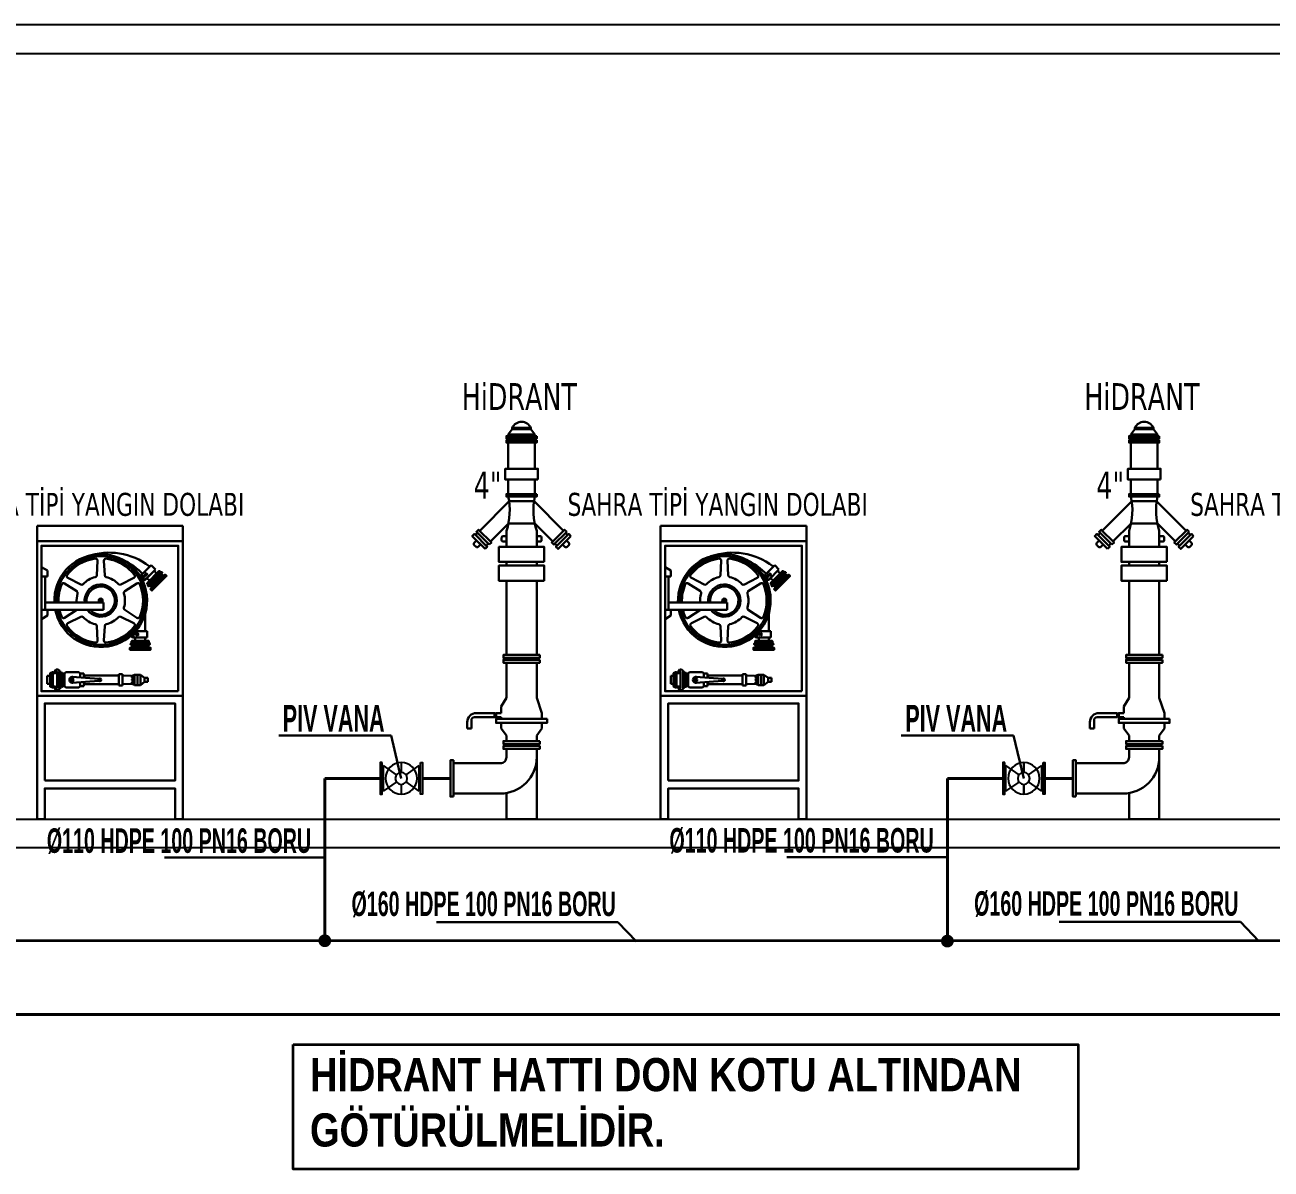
# Model space of a CAD drawing. Header units: centimetres. Extents: x 394264 to 551709, y 50011 to 59011.
# Drawn here: x 531511 to 532487, y 55770 to 56666 of the extents above; entities that cross this region are included whole.
import ezdxf
from ezdxf.enums import TextEntityAlignment as Align

# ---------------------------------------------------------------- set-up
doc = ezdxf.new("R2010")
doc.units = ezdxf.units.CM
for name, color, linetype, lineweight in [('0-KRCN-SHT-02CIHAZ', 132, 'Continuous', 25), ('0-KRCN-YNGN-YAZI', 71, 'Continuous', 35), ('0-MEK-SHT-YAZI-ÇAP-TEMSU', 81, 'Continuous', 30), ('0-MEK-YNG-BORU', 1, 'boruYLINE', 40), ('0-MEK-YNG-CIHAZ', 4, 'Continuous', 30), ('0-MEK-YNG-KURESEL VANA', 4, 'Continuous', 25), ('0-MEK-YNG-YAZI', 71, 'Continuous', 35), ('3-ME-01', 26, 'boruYLINE', 35)]:
    doc.layers.add(name, color=color, linetype=linetype, lineweight=lineweight)
doc.layers.add('0-MEK-WIPEOUT', color=7, linetype='Continuous', lineweight=15, plot=False)
doc.styles.add('CAP', font='ARIALNB.TTF')
doc.styles.add('ROMANS', font='tahoma.ttf', dxfattribs={"width": 0.8})
doc.linetypes.add('boruYLINE', pattern='A,50,-0.8,["Y",CAP,S=7,R=0,X=0,Y=-3],-7', length=57.8)

# ---------------------------------------------------------------- blocks, each defined once
blk = doc.blocks.new('G$CF1021D0B')
at = {"color": 4}
blk.add_wipeout([(-17.2, -12.2), (-18.3, -15), (-20.1, -15), (-20.1, 15), (-18.3, 15), (-17.2, 12.1), (-12.2, 8.7), (-11.1, 10.1), (-10.1, 11.1), (-8.7, 12.2), (-7.5, 13), (-5.6, 13.9), (-4, 14.5), (-2.2, 14.8), (0, 15), (0.5, 15), (2.4, 14.8), (3.6, 14.6), (5, 14.2), (7, 13.3), (8.1, 12.7), (9.4, 11.7), (10.7, 10.5), (11.5, 9.6), (12.2, 8.8), (17, 12.1), (18.1, 15), (19.9, 15), (19.9, -15), (18.1, -15), (17, -12.2), (15.7, -11.3), (12.1, -8.8), (11.7, -9.4), (11, -10.2), (10.5, -10.7), (9.6, -11.5), (8.8, -12.1), (8.2, -12.6), (7.1, -13.2), (6.4, -13.6), (5.7, -13.9), (4.6, -14.3), (2.9, -14.7), (1.3, -14.9), (0, -15), (0, -15), (-1.8, -14.9), (-3.6, -14.6), (-4.4, -14.3), (-5.6, -13.9), (-6.4, -13.6), (-7.5, -13), (-9, -12), (-10.3, -10.9), (-11.2, -9.9), (-11.7, -9.3), (-12.2, -8.7)], dxfattribs=at).dxf.layer = '0-MEK-WIPEOUT'
at = {"layer": '0-MEK-YNG-KURESEL VANA'}
for p, q in [((-4.6, 3.4), (-17.2, 12.1)), ((-17.2, -12.2), (-17.2, 12.1)), ((4.5, 3.5), (17, 12.1)), ((17, -12.2), (17, 12.1)), ((-17.2, -12.2), (-4.6, -3.4)), ((17, -12.2), (4.5, -3.5))]:
    blk.add_line(p, q, dxfattribs=at)
for points in [[(-18.3, 15), (-20.1, 15), (-20.1, -15), (-18.3, -15)], [(18.1, 15), (19.9, 15), (19.9, -15), (18.1, -15)]]:
    blk.add_lwpolyline(points, close=True, dxfattribs=at)
at = {"layer": '0-MEK-YNG-KURESEL VANA', "const_width": 2}
for points in [[(0, 5.7), (0, 15)], [(0, -15), (0, -5.7)]]:
    blk.add_lwpolyline(points, dxfattribs=at)
at = {"layer": '0-MEK-YNG-KURESEL VANA'}
for radius in [15, 5.68]:
    blk.add_circle((0, 0), radius, dxfattribs=at)

msp = doc.modelspace()

# ---------------------------------------------------------------- linework, layer by layer
at = {"layer": '0-KRCN-SHT-02CIHAZ', "color": 8}
for p, q in [((536090.44, 56666.26), (519964.07, 56666.26)), ((519964.07, 56643.76), (536090.44, 56643.76)), ((519964.07, 56043.76), (536090.44, 56043.76)), ((536090.44, 56021.26), (519964.07, 56021.26))]:
    msp.add_line(p, q, dxfattribs=at)
at = {"layer": '0-KRCN-YNGN-YAZI', "elevation": 185.71}
msp.add_lwpolyline([(531721, 55867.17), (532336, 55867.17), (532336, 55769.63), (531721, 55769.63)], close=True, dxfattribs=at)
at = {"layer": '0-MEK-SHT-YAZI-ÇAP-TEMSU', "linetype": 'Continuous'}
for p, q in [((531797.55, 56109.43), (531709.54, 56109.43)), ((532285.3, 56109.43), (532197.3, 56109.43)), ((531745.67, 56013.84), (531620, 56013.84)), ((532233.43, 56014.09), (532107.75, 56014.09)), ((531975.32, 55963.16), (531833.18, 55963.16)), ((531989.79, 55948.06), (531975.32, 55963.16)), ((532463.07, 55963.41), (532320.93, 55963.41)), ((532477.54, 55948.31), (532463.07, 55963.41))]:
    msp.add_line(p, q, dxfattribs=at)
at = {"layer": '0-MEK-YNG-BORU', "ltscale": 1.5}
for p, q in [((531745.67, 55948.56), (531745.67, 56075.79)), ((532233.43, 55948.31), (532233.43, 56075.79)), ((530228.13, 55948.52), (535670.4, 55948.81)), ((530610.48, 55890.7), (535670.4, 55890.95))]:
    msp.add_line(p, q, dxfattribs=at)
at = {"layer": '0-MEK-YNG-BORU', "ltscale": 2}
for p, q in [((531745.67, 56075.79), (531844.08, 56075.79)), ((532233.43, 56075.79), (532331.83, 56075.79))]:
    msp.add_line(p, q, dxfattribs=at)
at = {"layer": '0-MEK-YNG-BORU', "ltscale": 2, "const_width": 5}
for points in [[(531743.17, 55948.56, 1), (531748.17, 55948.56, 1)], [(532230.93, 55948.31, 1), (532235.93, 55948.31, 1)]]:
    msp.add_lwpolyline(points, format="xyb", close=True, dxfattribs=at)
at = {"layer": '0-MEK-YNG-CIHAZ'}
for p, q in [((531889.43, 56344.04), (531889.43, 56345.31)), ((531910.25, 56345.31), (531889.43, 56345.31)), ((531889.43, 56340.84), (531889.43, 56342.11)), ((531907.13, 56349.34), (531892.55, 56349.34)), ((531910.25, 56344.04), (531910.25, 56345.31)), ((531910.25, 56340.84), (531910.25, 56342.11)), ((532377.18, 56344.04), (532377.18, 56345.31)), ((532398.01, 56345.31), (532377.18, 56345.31)), ((532377.18, 56340.84), (532377.18, 56342.11)), ((532394.88, 56349.34), (532380.31, 56349.34)), ((532398.01, 56344.04), (532398.01, 56345.31)), ((532398.01, 56340.84), (532398.01, 56342.11)), ((531889.43, 56318.46), (531889.43, 56338.9)), ((531910.25, 56318.46), (531910.25, 56338.9)), ((532377.18, 56318.46), (532377.18, 56338.9)), ((532398.01, 56318.46), (532398.01, 56338.9)), ((531889.43, 56298.58), (531889.43, 56309.92)), ((531910.25, 56298.58), (531910.25, 56309.92)), ((532377.18, 56298.58), (532377.18, 56309.92)), ((532398.01, 56298.58), (532398.01, 56309.92)), ((531890.08, 56292.93), (531867.02, 56269.88)), ((531909.6, 56292.93), (531890.08, 56292.93)), ((531932.66, 56269.88), (531909.6, 56292.93)), ((532377.83, 56292.93), (532354.77, 56269.88)), ((532397.36, 56292.93), (532377.83, 56292.93)), ((532420.42, 56269.88), (532397.36, 56292.93)), ((531634.43, 56273.76), (531520.21, 56273.76)), ((531520.21, 56261.66), (531520.21, 56273.76)), ((531634.43, 56261.66), (531634.43, 56273.76)), ((531889.53, 56275.62), (531875.4, 56261.49)), ((531910.15, 56275.62), (531889.53, 56275.62)), ((531924.28, 56261.49), (531910.15, 56275.62)), ((532122.93, 56273.76), (532008.72, 56273.76)), ((532008.72, 56261.66), (532008.72, 56273.76)), ((532122.93, 56261.66), (532122.93, 56273.76)), ((532377.28, 56275.62), (532363.16, 56261.49)), ((532397.91, 56275.62), (532377.28, 56275.62)), ((532412.03, 56261.49), (532397.91, 56275.62)), ((531865.34, 56268.2), (531863.66, 56266.52)), ((531936.02, 56266.52), (531934.34, 56268.2)), ((532353.1, 56268.2), (532351.42, 56266.52)), ((532423.77, 56266.52), (532422.09, 56268.2)), ((531873.73, 56259.81), (531872.05, 56258.14)), ((531927.63, 56258.14), (531925.95, 56259.81)), ((532361.48, 56259.81), (532359.8, 56258.14)), ((532415.39, 56258.14), (532413.71, 56259.81)), ((531567.68, 56246.35), (531567.06, 56235.02)), ((531573.24, 56235.02), (531572.62, 56246.35)), ((531609.64, 56242.85), (531601.83, 56235.03)), ((531612.99, 56239.5), (531609.64, 56242.85)), ((532056.19, 56246.35), (532055.57, 56235.02)), ((532061.75, 56235.02), (532061.13, 56246.35)), ((532098.15, 56242.85), (532090.33, 56235.03)), ((532101.5, 56239.5), (532098.15, 56242.85)), ((531528.36, 56238.66), (531523.72, 56241.44)), ((531528.36, 56234.01), (531523.72, 56234.01)), ((531526.51, 56208.01), (531526.51, 56234.01)), ((531528.36, 56234.01), (531528.36, 56238.66)), ((531554.46, 56227.74), (531544.34, 56232.87)), ((531595.97, 56232.87), (531585.84, 56227.74)), ((531602.94, 56236.15), (531601.89, 56237.2)), ((531603.6, 56234.37), (531603.08, 56232.43)), ((531603.92, 56234.28), (531603.4, 56232.35)), ((531612.99, 56239.5), (531605.18, 56231.68)), ((531608.3, 56230.79), (531606.29, 56232.8)), ((531615.78, 56238.26), (531606.41, 56228.9)), ((531616.22, 56237.82), (531606.86, 56228.45)), ((531617.85, 56237.3), (531607.37, 56226.82)), ((531618.3, 56236.85), (531607.82, 56226.37)), ((531608.53, 56241.73), (531608.11, 56242.14)), ((531618.33, 56235.56), (531609.12, 56226.35)), ((531619.44, 56234.45), (531610.23, 56225.23)), ((531613.88, 56236.37), (531611.88, 56238.38)), ((531613.88, 56236.37), (531611.88, 56238.38)), ((531617.85, 56237.3), (531616.22, 56237.82)), ((531618.33, 56235.56), (531617.67, 56236.22)), ((532016.87, 56238.66), (532012.23, 56241.44)), ((532016.87, 56234.01), (532012.23, 56234.01)), ((532015.01, 56208.01), (532015.01, 56234.01)), ((532016.87, 56234.01), (532016.87, 56238.66)), ((532042.97, 56227.74), (532032.84, 56232.87)), ((532084.47, 56232.87), (532074.35, 56227.74)), ((532091.45, 56236.15), (532090.4, 56237.2)), ((532092.11, 56234.37), (532091.59, 56232.43)), ((532092.42, 56234.28), (532091.91, 56232.35)), ((532101.5, 56239.5), (532093.68, 56231.68)), ((532096.81, 56230.79), (532094.8, 56232.8)), ((532104.28, 56238.26), (532094.92, 56228.9)), ((532104.73, 56237.82), (532095.36, 56228.45)), ((532106.36, 56237.3), (532095.88, 56226.82)), ((532106.81, 56236.85), (532096.32, 56226.37)), ((532097.03, 56241.73), (532096.62, 56242.14)), ((532106.83, 56235.56), (532097.62, 56226.35)), ((532107.95, 56234.45), (532098.74, 56225.23)), ((532102.39, 56236.37), (532100.38, 56238.38)), ((532102.39, 56236.37), (532100.38, 56238.38)), ((532106.36, 56237.3), (532104.73, 56237.82)), ((532106.83, 56235.56), (532106.17, 56236.22)), ((531551.37, 56222.39), (531541.87, 56228.59)), ((531598.44, 56228.59), (531588.93, 56222.39)), ((531607.37, 56226.82), (531606.86, 56228.45)), ((531609.12, 56226.35), (531608.46, 56227.01)), ((532039.88, 56222.39), (532030.38, 56228.59)), ((532086.94, 56228.59), (532077.44, 56222.39)), ((532095.88, 56226.82), (532095.36, 56228.45)), ((532097.62, 56226.35), (532096.96, 56227.01)), ((531572.42, 56213.53), (531526.51, 56213.53)), ((531571.73, 56215.11), (531568.57, 56215.11)), ((531570.15, 56213.53), (531570.15, 56216.69)), ((531572.42, 56208.01), (531572.42, 56213.53)), ((532060.93, 56213.53), (532015.01, 56213.53)), ((532060.24, 56215.11), (532057.08, 56215.11)), ((532058.66, 56213.53), (532058.66, 56216.69)), ((532060.93, 56208.01), (532060.93, 56213.53)), ((531528.36, 56208.01), (531523.72, 56208.01)), ((531528.36, 56203.36), (531523.72, 56200.58)), ((531572.42, 56208.01), (531528.36, 56208.01)), ((531528.36, 56203.36), (531528.36, 56208.01)), ((531551.37, 56207.84), (531541.87, 56201.64)), ((531598.44, 56201.64), (531588.93, 56207.84)), ((531605.04, 56191.05), (531605.04, 56205.03)), ((532016.87, 56208.01), (532012.23, 56208.01)), ((532016.87, 56203.36), (532012.23, 56200.58)), ((532060.93, 56208.01), (532016.87, 56208.01)), ((532016.87, 56203.36), (532016.87, 56208.01)), ((532039.88, 56207.84), (532030.38, 56201.64)), ((532086.94, 56201.64), (532077.44, 56207.84)), ((532093.54, 56191.05), (532093.54, 56205.03)), ((531554.46, 56202.49), (531544.34, 56197.36)), ((531567.68, 56183.88), (531567.06, 56195.21)), ((531573.24, 56195.21), (531572.62, 56183.88)), ((531595.97, 56197.36), (531585.84, 56202.49)), ((532042.97, 56202.49), (532032.84, 56197.36)), ((532056.19, 56183.88), (532055.57, 56195.21)), ((532061.75, 56195.21), (532061.13, 56183.88)), ((532084.47, 56197.36), (532074.35, 56202.49)), ((531596.35, 56189.32), (531594.61, 56188.32)), ((531596.52, 56189.04), (531594.78, 56188.03)), ((531606.62, 56186.31), (531595.57, 56186.31)), ((531597.14, 56183.47), (531597.14, 56186.31)), ((531606.62, 56191.05), (531597.35, 56191.05)), ((531605.04, 56183.47), (531605.04, 56186.31)), ((531605.04, 56183.47), (531605.04, 56186.31)), ((531606.62, 56186.31), (531606.62, 56191.05)), ((532084.86, 56189.32), (532083.12, 56188.32)), ((532085.02, 56189.04), (532083.28, 56188.03)), ((532095.12, 56186.31), (532084.07, 56186.31)), ((532085.65, 56183.47), (532085.65, 56186.31)), ((532095.12, 56191.05), (532085.85, 56191.05)), ((532093.54, 56183.47), (532093.54, 56186.31)), ((532093.54, 56183.47), (532093.54, 56186.31)), ((532095.12, 56186.31), (532095.12, 56191.05)), ((531594.47, 56182.84), (531593.68, 56181.32)), ((531608.5, 56181.32), (531593.68, 56181.32)), ((531608.5, 56180.69), (531593.68, 56180.69)), ((531607.71, 56183.47), (531594.47, 56183.47)), ((531607.71, 56182.84), (531594.47, 56182.84)), ((531594.58, 56179.75), (531594.58, 56180.69)), ((531607.61, 56179.75), (531594.58, 56179.75)), ((531607.61, 56178.17), (531594.58, 56178.17)), ((531607.61, 56179.75), (531607.61, 56180.69)), ((531608.5, 56181.32), (531607.71, 56182.84)), ((532082.97, 56182.84), (532082.19, 56181.32)), ((532097.01, 56181.32), (532082.19, 56181.32)), ((532097.01, 56180.69), (532082.19, 56180.69)), ((532096.22, 56183.47), (532082.97, 56183.47)), ((532096.22, 56182.84), (532082.97, 56182.84)), ((532083.09, 56179.75), (532083.09, 56180.69)), ((532096.11, 56179.75), (532083.09, 56179.75)), ((532096.11, 56178.17), (532083.09, 56178.17)), ((532096.11, 56179.75), (532096.11, 56180.69)), ((532097.01, 56181.32), (532096.22, 56182.84)), ((531530.46, 56156.18), (531528.19, 56156.18)), ((531530.46, 56156.18), (531528.19, 56156.18)), ((531528.19, 56149.86), (531528.19, 56156.18)), ((531530.46, 56147.72), (531530.46, 56158.32)), ((531532.18, 56158.95), (531530.97, 56158.32)), ((531530.97, 56147.72), (531530.97, 56158.32)), ((531532.18, 56147.09), (531532.18, 56158.95)), ((531532.69, 56147.09), (531532.69, 56158.95)), ((531533.43, 56158.23), (531532.69, 56158.23)), ((531535.2, 56161.23), (531533.43, 56158.23)), ((531536.72, 56161.23), (531535.2, 56161.23)), ((531537.93, 56159.97), (531536.72, 56161.23)), ((531537.85, 56146.08), (531537.85, 56159.97)), ((531538.23, 56159.97), (531537.85, 56159.97)), ((531538.23, 56146.08), (531538.23, 56159.97)), ((531539.75, 56158.08), (531538.23, 56159.66)), ((531539.75, 56158.08), (531538.23, 56158.08)), ((531539.75, 56147.72), (531539.75, 56158.32)), ((531540.25, 56147.72), (531540.25, 56158.32)), ((531541.77, 56158.08), (531540.25, 56158.08)), ((531542.84, 56159.15), (531541.77, 56158.08)), ((531541.77, 56147.97), (531541.77, 56158.08)), ((531552.94, 56159.15), (531542.84, 56159.15)), ((531568.65, 56153.75), (531547.89, 56155.35)), ((531554.02, 56158.08), (531552.94, 56159.15)), ((531556.89, 56158.08), (531554.02, 56158.08)), ((531554.02, 56154.88), (531554.02, 56158.08)), ((531556.89, 56154.65), (531556.89, 56158.08)), ((531584.36, 56156.4), (531556.89, 56156.4)), ((531584.36, 56148.58), (531584.36, 56157.47)), ((531587.23, 56157.47), (531584.36, 56157.47)), ((531587.23, 56148.58), (531587.23, 56157.47)), ((531593.78, 56156.04), (531587.23, 56156.4)), ((531596.63, 56155.51), (531594.94, 56155.51)), ((531596.63, 56154.62), (531594.94, 56154.62)), ((531596.63, 56148.98), (531596.63, 56157.07)), ((531598.93, 56157.07), (531596.63, 56157.07)), ((531596.63, 56154.62), (531596.63, 56155.51)), ((531598.93, 56148.98), (531598.93, 56157.07)), ((531601.23, 56157.07), (531598.93, 56157.07)), ((531601.23, 56148.98), (531601.23, 56157.07)), ((531604.4, 56154.7), (531601.23, 56157.07)), ((531604.4, 56151.35), (531604.4, 56154.7)), ((531607.13, 56154.7), (531604.4, 56154.7)), ((531607.13, 56151.35), (531607.13, 56154.7)), ((532018.97, 56156.18), (532016.69, 56156.18)), ((532018.97, 56156.18), (532016.69, 56156.18)), ((532016.69, 56149.86), (532016.69, 56156.18)), ((532018.97, 56147.72), (532018.97, 56158.32)), ((532020.68, 56158.95), (532019.47, 56158.32)), ((532019.47, 56147.72), (532019.47, 56158.32)), ((532020.68, 56147.09), (532020.68, 56158.95)), ((532021.19, 56147.09), (532021.19, 56158.95)), ((532021.94, 56158.23), (532021.19, 56158.23)), ((532023.7, 56161.23), (532021.94, 56158.23)), ((532025.22, 56161.23), (532023.7, 56161.23)), ((532026.43, 56159.97), (532025.22, 56161.23)), ((532026.36, 56146.08), (532026.36, 56159.97)), ((532026.74, 56159.97), (532026.36, 56159.97)), ((532026.74, 56146.08), (532026.74, 56159.97)), ((532028.25, 56158.08), (532026.74, 56159.66)), ((532028.25, 56158.08), (532026.74, 56158.08)), ((532028.25, 56147.72), (532028.25, 56158.32)), ((532028.76, 56147.72), (532028.76, 56158.32)), ((532030.27, 56158.08), (532028.76, 56158.08)), ((532031.34, 56159.15), (532030.27, 56158.08)), ((532030.27, 56147.97), (532030.27, 56158.08)), ((532041.45, 56159.15), (532031.34, 56159.15)), ((532057.16, 56153.75), (532036.4, 56155.35)), ((532042.52, 56158.08), (532041.45, 56159.15)), ((532045.4, 56158.08), (532042.52, 56158.08)), ((532042.52, 56154.88), (532042.52, 56158.08)), ((532045.4, 56154.65), (532045.4, 56158.08)), ((532072.86, 56156.4), (532045.4, 56156.4)), ((532072.86, 56148.58), (532072.86, 56157.47)), ((532075.73, 56157.47), (532072.86, 56157.47)), ((532075.73, 56148.58), (532075.73, 56157.47)), ((532082.29, 56156.04), (532075.73, 56156.4)), ((532085.13, 56155.51), (532083.45, 56155.51)), ((532085.13, 56154.62), (532083.45, 56154.62)), ((532085.13, 56148.98), (532085.13, 56157.07)), ((532087.43, 56157.07), (532085.13, 56157.07)), ((532085.13, 56154.62), (532085.13, 56155.51)), ((532087.43, 56148.98), (532087.43, 56157.07)), ((532089.73, 56157.07), (532087.43, 56157.07)), ((532089.73, 56148.98), (532089.73, 56157.07)), ((532092.91, 56154.7), (532089.73, 56157.07)), ((532092.91, 56151.35), (532092.91, 56154.7)), ((532095.64, 56154.7), (532092.91, 56154.7)), ((532095.64, 56151.35), (532095.64, 56154.7)), ((531530.46, 56149.86), (531528.19, 56149.86)), ((531532.18, 56147.09), (531530.97, 56147.72)), ((531533.43, 56147.81), (531532.69, 56147.81)), ((531535.2, 56144.81), (531533.43, 56147.81)), ((531536.72, 56144.81), (531535.2, 56144.81)), ((531537.93, 56146.08), (531536.72, 56144.81)), ((531538.23, 56146.08), (531537.85, 56146.08)), ((531539.75, 56153.53), (531538.23, 56153.53)), ((531539.75, 56152.52), (531538.23, 56152.52)), ((531539.75, 56147.97), (531538.23, 56146.39)), ((531539.75, 56147.97), (531538.23, 56147.97)), ((531541.77, 56147.97), (531540.25, 56147.97)), ((531542.84, 56146.9), (531541.77, 56147.97)), ((531552.94, 56146.9), (531542.84, 56146.9)), ((531568.65, 56152.3), (531547.89, 56150.7)), ((531554.02, 56147.97), (531552.94, 56146.9)), ((531554.02, 56147.97), (531554.02, 56151.17)), ((531556.89, 56147.97), (531554.02, 56147.97)), ((531556.89, 56147.97), (531556.89, 56151.39)), ((531584.36, 56149.65), (531556.89, 56149.65)), ((531587.23, 56148.58), (531584.36, 56148.58)), ((531593.78, 56150.01), (531587.23, 56149.65)), ((531596.63, 56153.47), (531594.94, 56153.47)), ((531596.63, 56152.58), (531594.94, 56152.58)), ((531596.63, 56151.43), (531594.94, 56151.43)), ((531596.63, 56150.54), (531594.94, 56150.54)), ((531596.63, 56152.58), (531596.63, 56153.47)), ((531596.63, 56150.54), (531596.63, 56151.43)), ((531598.93, 56148.98), (531596.63, 56148.98)), ((531601.23, 56148.98), (531598.93, 56148.98)), ((531604.4, 56151.35), (531601.23, 56148.98)), ((531607.13, 56151.35), (531604.4, 56151.35)), ((532018.97, 56149.86), (532016.69, 56149.86)), ((532020.68, 56147.09), (532019.47, 56147.72)), ((532021.94, 56147.81), (532021.19, 56147.81)), ((532023.7, 56144.81), (532021.94, 56147.81)), ((532025.22, 56144.81), (532023.7, 56144.81)), ((532026.43, 56146.08), (532025.22, 56144.81)), ((532026.74, 56146.08), (532026.36, 56146.08)), ((532028.25, 56153.53), (532026.74, 56153.53)), ((532028.25, 56152.52), (532026.74, 56152.52)), ((532028.25, 56147.97), (532026.74, 56146.39)), ((532028.25, 56147.97), (532026.74, 56147.97)), ((532030.27, 56147.97), (532028.76, 56147.97)), ((532031.34, 56146.9), (532030.27, 56147.97)), ((532041.45, 56146.9), (532031.34, 56146.9)), ((532057.16, 56152.3), (532036.4, 56150.7)), ((532042.52, 56147.97), (532041.45, 56146.9)), ((532042.52, 56147.97), (532042.52, 56151.17)), ((532045.4, 56147.97), (532042.52, 56147.97)), ((532045.4, 56147.97), (532045.4, 56151.39)), ((532072.86, 56149.65), (532045.4, 56149.65)), ((532075.73, 56148.58), (532072.86, 56148.58)), ((532082.29, 56150.01), (532075.73, 56149.65)), ((532085.13, 56153.47), (532083.45, 56153.47)), ((532085.13, 56152.58), (532083.45, 56152.58)), ((532085.13, 56151.43), (532083.45, 56151.43)), ((532085.13, 56150.54), (532083.45, 56150.54)), ((532085.13, 56152.58), (532085.13, 56153.47)), ((532085.13, 56150.54), (532085.13, 56151.43)), ((532087.43, 56148.98), (532085.13, 56148.98)), ((532089.73, 56148.98), (532087.43, 56148.98)), ((532092.91, 56151.35), (532089.73, 56148.98)), ((532095.64, 56151.35), (532092.91, 56151.35)), ((531860.53, 56114.96), (531857.29, 56114.96)), ((531887.98, 56109.54), (531883.94, 56114.81)), ((531915.74, 56114.81), (531911.7, 56109.54)), ((532348.29, 56114.96), (532345.04, 56114.96)), ((532375.74, 56109.54), (532371.69, 56114.81)), ((532403.5, 56114.81), (532399.45, 56109.54)), ((531846.4, 56063.93), (531846.4, 56087.64)), ((532334.15, 56063.93), (532334.15, 56087.64)), ((531911.7, 56043.76), (531887.98, 56043.76)), ((532399.45, 56043.76), (532375.74, 56043.76))]:
    msp.add_line(p, q, dxfattribs=at)
for points in [[(531907.13, 56350.57), (531892.55, 56350.57), (531892.55, 56349.34), (531889.43, 56345.31)], [(531907.13, 56349.34), (531907.13, 56350.57)], [(532394.88, 56350.57), (532380.31, 56350.57), (532380.31, 56349.34), (532377.18, 56345.31)], [(532394.88, 56349.34), (532394.88, 56350.57)], [(531910.25, 56345.31), (531907.13, 56349.34)], [(532398.01, 56345.31), (532394.88, 56349.34)], [(531887.98, 56257.25), (531887.98, 56269.79)], [(531911.7, 56257.25), (531911.7, 56269.79)], [(532375.74, 56257.25), (532375.74, 56269.79)], [(532399.45, 56257.25), (532399.45, 56269.79)], [(531887.98, 56242.55), (531887.98, 56245.39)], [(531911.7, 56242.55), (531911.7, 56245.39)], [(532375.74, 56242.55), (532375.74, 56245.39)], [(532399.45, 56242.55), (532399.45, 56245.39)], [(531618.33, 56235.56), (531619.44, 56234.45), (531620.56, 56235.56), (531621.68, 56234.45), (531610.23, 56223), (531609.12, 56224.12), (531610.23, 56225.23), (531609.12, 56226.35)], [(532106.83, 56235.56), (532107.95, 56234.45), (532109.07, 56235.56), (532110.18, 56234.45), (532098.74, 56223), (532097.62, 56224.12), (532098.74, 56225.23), (532097.62, 56226.35)], [(531887.98, 56172.53), (531887.98, 56230.69)], [(531911.7, 56172.53), (531911.7, 56230.69)], [(532375.74, 56172.53), (532375.74, 56230.69)], [(532399.45, 56172.53), (532399.45, 56230.69)], [(531607.61, 56179.75), (531607.61, 56178.17), (531609.19, 56178.17), (531609.19, 56176.6), (531593, 56176.6), (531593, 56178.17), (531594.58, 56178.17), (531594.58, 56179.75)], [(532096.11, 56179.75), (532096.11, 56178.17), (532097.69, 56178.17), (532097.69, 56176.6), (532081.51, 56176.6), (532081.51, 56178.17), (532083.09, 56178.17), (532083.09, 56179.75)], [(531887.98, 56168.72), (531887.98, 56170.22)], [(531887.98, 56138.88), (531887.98, 56166.41)], [(531911.7, 56168.72), (531911.7, 56170.22)], [(531911.7, 56138.88), (531911.7, 56166.41)], [(532375.74, 56168.72), (532375.74, 56170.22)], [(532375.74, 56138.88), (532375.74, 56166.41)], [(532399.45, 56168.72), (532399.45, 56170.22)], [(532399.45, 56138.88), (532399.45, 56166.41)], [(531533.43, 56158.23), (531534.69, 56158.23), (531534.69, 56159.5), (531535.96, 56159.5), (531535.96, 56146.55), (531534.69, 56146.55), (531534.69, 56147.81), (531533.43, 56147.81)], [(532021.94, 56158.23), (532023.2, 56158.23), (532023.2, 56159.5), (532024.46, 56159.5), (532024.46, 56146.55), (532023.2, 56146.55), (532023.2, 56147.81), (532021.94, 56147.81)], [(531883.94, 56126.95), (531883.94, 56132.02), (531887.98, 56138.88)], [(531915.74, 56126.95), (531911.7, 56138.88)], [(532371.69, 56126.95), (532371.69, 56132.02), (532375.74, 56138.88)], [(532403.5, 56126.95), (532399.45, 56138.88)], [(531883.94, 56126.95), (531879.92, 56126.95), (531879.92, 56123.71), (531883.94, 56123.71)], [(531915.74, 56122.54), (531915.74, 56126.95)], [(532371.69, 56126.95), (532367.67, 56126.95), (532367.67, 56123.71), (532371.69, 56123.71)], [(532403.5, 56122.54), (532403.5, 56126.95)], [(531883.94, 56122.54), (531883.94, 56123.71)], [(531883.94, 56114.81), (531883.94, 56119.29)], [(531915.74, 56114.81), (531915.74, 56119.29)], [(532371.69, 56122.54), (532371.69, 56123.71)], [(532371.69, 56114.81), (532371.69, 56119.29)], [(532403.5, 56114.81), (532403.5, 56119.29)], [(531887.98, 56105.06), (531887.98, 56109.54)], [(531911.7, 56105.06), (531911.7, 56109.54)], [(532375.74, 56105.06), (532375.74, 56109.54)], [(532399.45, 56105.06), (532399.45, 56109.54)], [(531887.98, 56101.25), (531887.98, 56102.75)], [(531911.7, 56101.25), (531911.7, 56102.75)], [(532375.74, 56101.25), (532375.74, 56102.75)], [(532399.45, 56101.25), (532399.45, 56102.75)], [(531911.7, 56043.76), (531911.7, 56092.39)], [(532399.45, 56043.76), (532399.45, 56092.39)], [(531887.98, 56043.76), (531887.98, 56064.33)], [(532375.74, 56043.76), (532375.74, 56064.33)]]:
    msp.add_lwpolyline(points, dxfattribs=at)
for points in [[(531911.7, 56344.04), (531887.98, 56344.04), (531887.98, 56342.11), (531911.7, 56342.11)], [(531911.7, 56340.84), (531887.98, 56340.84), (531887.98, 56338.9), (531911.7, 56338.9)], [(532399.45, 56344.04), (532375.74, 56344.04), (532375.74, 56342.11), (532399.45, 56342.11)], [(532399.45, 56340.84), (532375.74, 56340.84), (532375.74, 56338.9), (532399.45, 56338.9)], [(531912.65, 56309.92), (531912.65, 56318.46), (531887.03, 56318.46), (531887.03, 56309.92)], [(532400.4, 56309.92), (532400.4, 56318.46), (532374.79, 56318.46), (532374.79, 56309.92)], [(531911.7, 56298.58), (531887.98, 56298.58), (531887.98, 56296.64), (531911.7, 56296.64)], [(532399.45, 56298.58), (532375.74, 56298.58), (532375.74, 56296.64), (532399.45, 56296.64)], [(531871.21, 56255.62), (531872.89, 56257.3), (531862.83, 56267.36), (531861.15, 56265.68)], [(531874.57, 56258.97), (531876.24, 56260.65), (531866.18, 56270.71), (531864.5, 56269.04)], [(531935.18, 56269.04), (531933.5, 56270.71), (531923.44, 56260.65), (531925.11, 56258.97)], [(531938.53, 56265.68), (531936.85, 56267.36), (531926.79, 56257.3), (531928.47, 56255.62)], [(532358.97, 56255.62), (532360.64, 56257.3), (532350.58, 56267.36), (532348.9, 56265.68)], [(532362.32, 56258.97), (532364, 56260.65), (532353.94, 56270.71), (532352.26, 56269.04)], [(532422.93, 56269.04), (532421.25, 56270.71), (532411.19, 56260.65), (532412.87, 56258.97)], [(532426.29, 56265.68), (532424.61, 56267.36), (532414.55, 56257.3), (532416.22, 56255.62)], [(531634.43, 56140.6), (531520.21, 56140.6), (531520.21, 56261.66), (531634.43, 56261.66)], [(531630.92, 56144.11), (531523.72, 56144.11), (531523.72, 56258.15), (531630.92, 56258.15)], [(531917.63, 56245.39), (531917.63, 56257.25), (531882.05, 56257.25), (531882.05, 56245.39)], [(532122.93, 56140.6), (532008.72, 56140.6), (532008.72, 56261.66), (532122.93, 56261.66)], [(532119.42, 56144.11), (532012.23, 56144.11), (532012.23, 56258.15), (532119.42, 56258.15)], [(532405.38, 56245.39), (532405.38, 56257.25), (532369.81, 56257.25), (532369.81, 56245.39)], [(531917.63, 56230.69), (531917.63, 56242.55), (531882.05, 56242.55), (531882.05, 56230.69)], [(532405.38, 56230.69), (532405.38, 56242.55), (532369.81, 56242.55), (532369.81, 56230.69)], [(531605.63, 56234.35), (531605.93, 56234.66), (531604.8, 56235.78), (531604.5, 56235.48)], [(531606.44, 56235.17), (531606.74, 56235.47), (531605.62, 56236.6), (531605.32, 56236.3)], [(532094.13, 56234.35), (532094.43, 56234.66), (532093.31, 56235.78), (532093, 56235.48)], [(532094.95, 56235.17), (532095.25, 56235.47), (532094.12, 56236.6), (532093.82, 56236.3)], [(531597.77, 56187.88), (531598.2, 56187.88), (531598.2, 56189.47), (531597.77, 56189.47)], [(531598.93, 56187.88), (531599.35, 56187.88), (531599.35, 56189.47), (531598.93, 56189.47)], [(532086.28, 56187.88), (532086.7, 56187.88), (532086.7, 56189.47), (532086.28, 56189.47)], [(532087.43, 56187.88), (532087.86, 56187.88), (532087.86, 56189.47), (532087.43, 56189.47)], [(531914.07, 56172.53), (531885.61, 56172.53), (531885.61, 56170.22), (531914.07, 56170.22)], [(531914.07, 56168.72), (531885.61, 56168.72), (531885.61, 56166.41), (531914.07, 56166.41)], [(532401.82, 56172.53), (532373.36, 56172.53), (532373.36, 56170.22), (532401.82, 56170.22)], [(532401.82, 56168.72), (532373.36, 56168.72), (532373.36, 56166.41), (532401.82, 56166.41)], [(531634.43, 56140.6), (531520.21, 56140.6), (531520.21, 56043.76), (531526.26, 56043.76), (531526.26, 56067.97), (531628.37, 56067.97), (531628.37, 56043.76), (531634.43, 56043.76)], [(532122.93, 56140.6), (532008.72, 56140.6), (532008.72, 56043.76), (532014.77, 56043.76), (532014.77, 56067.97), (532116.88, 56067.97), (532116.88, 56043.76), (532122.93, 56043.76)], [(531526.26, 56074.02), (531526.26, 56134.55), (531628.37, 56134.55), (531628.37, 56074.02)], [(532014.77, 56074.02), (532014.77, 56134.55), (532116.88, 56134.55), (532116.88, 56074.02)], [(531919.76, 56122.54), (531879.92, 56122.54), (531879.92, 56119.29), (531919.76, 56119.29)], [(532407.52, 56122.54), (532367.67, 56122.54), (532367.67, 56119.29), (532407.52, 56119.29)], [(531914.07, 56105.06), (531885.61, 56105.06), (531885.61, 56102.75), (531914.07, 56102.75)], [(531914.07, 56101.25), (531885.61, 56101.25), (531885.61, 56098.94), (531914.07, 56098.94)], [(532401.82, 56105.06), (532373.36, 56105.06), (532373.36, 56102.75), (532401.82, 56102.75)], [(532401.82, 56101.25), (532373.36, 56101.25), (532373.36, 56098.94), (532401.82, 56098.94)], [(531846.4, 56061.56), (531846.4, 56090.02), (531844.08, 56090.02), (531844.08, 56061.56)], [(532334.15, 56061.56), (532334.15, 56090.02), (532331.83, 56090.02), (532331.83, 56061.56)]]:
    msp.add_lwpolyline(points, close=True, dxfattribs=at)
for points in [[(531862.79, 56260.32, 0.414214), (531862.79, 56258.65), (531864.18, 56257.26, 0.414214), (531865.85, 56257.26), (531867.71, 56259.12), (531864.65, 56262.18)], [(531885.35, 56265.69, 0.414214), (531884.17, 56264.5), (531884.17, 56262.54, 0.414214), (531885.35, 56261.35), (531887.98, 56261.35), (531887.98, 56265.69)], [(531914.33, 56265.69, -0.414214), (531915.51, 56264.5), (531915.51, 56262.54, -0.414214), (531914.33, 56261.35), (531911.7, 56261.35), (531911.7, 56265.69)], [(531935.03, 56262.18), (531931.97, 56259.12), (531933.83, 56257.26, 0.414214), (531935.5, 56257.26), (531936.89, 56258.65, 0.414214), (531936.89, 56260.32)], [(532350.54, 56260.32, 0.414214), (532350.54, 56258.65), (532351.93, 56257.26, 0.414214), (532353.61, 56257.26), (532355.47, 56259.12), (532352.4, 56262.18)], [(532373.11, 56265.69, 0.414214), (532371.92, 56264.5), (532371.92, 56262.54, 0.414214), (532373.11, 56261.35), (532375.74, 56261.35), (532375.74, 56265.69)], [(532402.08, 56265.69, -0.414214), (532403.27, 56264.5), (532403.27, 56262.54, -0.414214), (532402.08, 56261.35), (532399.45, 56261.35), (532399.45, 56265.69)], [(532422.79, 56262.18), (532419.72, 56259.12), (532421.58, 56257.26, 0.414214), (532423.26, 56257.26), (532424.65, 56258.65, 0.414214), (532424.65, 56260.32)]]:
    msp.add_lwpolyline(points, format="xyb", close=True, dxfattribs=at)
for points in [[(531857.29, 56114.96), (531857.29, 56119.83, -0.414214), (531864.4, 56126.95), (531878.68, 56126.95), (531878.68, 56123.71), (531862.9, 56123.71, 0.414214), (531860.53, 56121.33), (531860.53, 56114.96)], [(532345.04, 56114.96), (532345.04, 56119.83, -0.414214), (532352.16, 56126.95), (532366.43, 56126.95), (532366.43, 56123.71), (532350.66, 56123.71, 0.414214), (532348.29, 56121.33), (532348.29, 56114.96)], [(531846.4, 56087.64), (531883.24, 56087.64, 0.414214), (531887.98, 56092.39), (531887.98, 56098.94)], [(531846.4, 56063.93), (531883.24, 56063.93, 0.414214), (531911.7, 56092.39), (531911.7, 56098.94)], [(532334.15, 56087.64), (532370.99, 56087.64, 0.414214), (532375.74, 56092.39), (532375.74, 56098.94)], [(532334.15, 56063.93), (532370.99, 56063.93, 0.414214), (532399.45, 56092.39), (532399.45, 56098.94)]]:
    msp.add_lwpolyline(points, format="xyb", dxfattribs=at)
for centre, radius in [((531603.5, 56233.36), 1.02), ((532092.01, 56233.36), 1.02), ((531570.15, 56215.11), 1.58), ((532058.66, 56215.11), 1.58), ((531547.89, 56153.02), 1.09), ((531547.89, 56153.02), 0.636), ((531569.47, 56153.02), 1.09), ((531569.47, 56153.02), 0.636), ((532036.4, 56153.02), 1.09), ((532036.4, 56153.02), 0.636), ((532057.97, 56153.02), 1.09), ((532057.97, 56153.02), 0.636)]:
    msp.add_circle(centre, radius, dxfattribs=at)
for centre, radius, start, end in [((531899.84, 56347.09), 8.08, 25.47829, 154.52171), ((532387.59, 56347.09), 8.08, 25.47829, 154.52171), ((531839.12, 56285.88), 51.45, 341.76809, 12.07604), ((531960.56, 56285.88), 51.45, 167.92396, 198.23191), ((532326.87, 56285.88), 51.45, 341.76809, 12.07604), ((532448.32, 56285.88), 51.45, 167.92396, 198.23191), ((531576.62, 56200.49), 52.22, 52.90686, 109.00358), ((532065.12, 56200.49), 52.22, 52.90686, 109.00358), ((531570.15, 56215.11), 36.32, 191.28282, 182.49191), ((531570.15, 56215.11), 34.74, 191.80289, 182.60525), ((531570.15, 56215.11), 33.16, 97.36115, 142.63885), ((531566.11, 56246.43), 1.58, 356.85993, 97.36115), ((531574.2, 56246.43), 1.58, 82.63885, 183.14007), ((531570.15, 56215.11), 33.16, 37.36115, 82.63885), ((531563.53, 56197.1), 55.49, 46.26033, 68.1639), ((532058.66, 56215.11), 36.32, 191.28282, 182.49191), ((532058.66, 56215.11), 34.74, 191.80289, 182.60525), ((532058.66, 56215.11), 33.16, 97.36115, 142.63885), ((532054.61, 56246.43), 1.58, 356.85993, 97.36115), ((532062.7, 56246.43), 1.58, 82.63885, 183.14007), ((532058.66, 56215.11), 33.16, 37.36115, 82.63885), ((532052.03, 56197.1), 55.49, 46.26033, 68.1639), ((531545.05, 56234.28), 1.58, 142.63885, 243.14007), ((531570.15, 56215.11), 18.95, 103.14368, 136.85632), ((531565.49, 56235.1), 1.58, 283.14368, 356.85993), ((531574.82, 56235.1), 1.58, 183.14007, 256.85632), ((531570.15, 56215.11), 18.95, 43.14368, 76.85632), ((531595.25, 56234.28), 1.58, 296.85993, 37.36115), ((531603.5, 56233.36), 2.37, 135, 165.72125), ((531616, 56238.04), 0.316, 315, 135), ((531618.08, 56237.08), 0.316, 315, 135), ((532033.56, 56234.28), 1.58, 142.63885, 243.14007), ((532058.66, 56215.11), 18.95, 103.14368, 136.85632), ((532053.99, 56235.1), 1.58, 283.14368, 356.85993), ((532063.33, 56235.1), 1.58, 183.14007, 256.85632), ((532058.66, 56215.11), 18.95, 43.14368, 76.85632), ((532083.76, 56234.28), 1.58, 296.85993, 37.36115), ((532092.01, 56233.36), 2.37, 135, 165.72125), ((532104.5, 56238.04), 0.316, 315, 135), ((532106.58, 56237.08), 0.316, 315, 135), ((531570.15, 56215.11), 33.16, 157.36115, 182.7294), ((531541.01, 56227.27), 1.58, 56.85993, 157.36115), ((531555.18, 56229.15), 1.58, 243.14007, 316.85632), ((531570.15, 56215.11), 12.63, 214.22887, 187.18076), ((531570.15, 56215.11), 11.05, 220.0052, 188.21321), ((531585.13, 56229.15), 1.58, 223.14368, 296.85993), ((531599.3, 56227.27), 1.58, 22.63885, 123.14007), ((531570.15, 56215.11), 33.16, 337.36115, 22.63885), ((531603.5, 56233.36), 2.37, 251.64148, 315), ((531606.63, 56228.67), 0.316, 135, 315), ((531607.6, 56226.6), 0.316, 135, 315), ((532058.66, 56215.11), 33.16, 157.36115, 182.7294), ((532029.51, 56227.27), 1.58, 56.85993, 157.36115), ((532043.68, 56229.15), 1.58, 243.14007, 316.85632), ((532058.66, 56215.11), 12.63, 214.22887, 187.18076), ((532058.66, 56215.11), 11.05, 220.0052, 188.21321), ((532073.63, 56229.15), 1.58, 223.14368, 296.85993), ((532087.8, 56227.27), 1.58, 22.63885, 123.14007), ((532058.66, 56215.11), 33.16, 337.36115, 22.63885), ((532092.01, 56233.36), 2.37, 251.64148, 315), ((532095.14, 56228.67), 0.316, 135, 315), ((532096.1, 56226.6), 0.316, 135, 315), ((531570.15, 56215.11), 18.95, 163.14368, 184.78019), ((531550.51, 56221.07), 1.58, 343.14368, 56.85993), ((531589.8, 56221.07), 1.58, 123.14007, 196.85632), ((531570.15, 56215.11), 18.95, 343.14368, 16.85632), ((532058.66, 56215.11), 18.95, 163.14368, 184.78019), ((532039.01, 56221.07), 1.58, 343.14368, 56.85993), ((532078.3, 56221.07), 1.58, 123.14007, 196.85632), ((532058.66, 56215.11), 18.95, 343.14368, 16.85632), ((531570.15, 56215.11), 33.16, 192.37363, 202.63885), ((531550.51, 56209.16), 1.58, 303.14007, 313.08375), ((531589.8, 56209.16), 1.58, 163.14368, 236.85993), ((532058.66, 56215.11), 33.16, 192.37363, 202.63885), ((532039.01, 56209.16), 1.58, 303.14007, 313.08375), ((532078.3, 56209.16), 1.58, 163.14368, 236.85993), ((531541.01, 56202.96), 1.58, 202.63885, 303.14007), ((531545.05, 56195.95), 1.58, 116.85993, 217.36115), ((531570.15, 56215.11), 33.16, 217.36115, 262.63885), ((531555.18, 56201.08), 1.58, 43.14368, 116.85993), ((531570.15, 56215.11), 18.95, 223.14368, 256.85632), ((531565.49, 56195.12), 1.58, 3.14007, 76.85632), ((531574.82, 56195.12), 1.58, 103.14368, 176.85993), ((531570.15, 56215.11), 33.16, 277.36115, 322.63885), ((531570.15, 56215.11), 18.95, 283.14368, 316.85632), ((531585.13, 56201.08), 1.58, 63.14007, 136.85632), ((531595.25, 56195.95), 1.58, 322.63885, 63.14007), ((531599.3, 56202.96), 1.58, 236.85993, 337.36115), ((532029.51, 56202.96), 1.58, 202.63885, 303.14007), ((532033.56, 56195.95), 1.58, 116.85993, 217.36115), ((532058.66, 56215.11), 33.16, 217.36115, 262.63885), ((532043.68, 56201.08), 1.58, 43.14368, 116.85993), ((532058.66, 56215.11), 18.95, 223.14368, 256.85632), ((532053.99, 56195.12), 1.58, 3.14007, 76.85632), ((532063.33, 56195.12), 1.58, 103.14368, 176.85993), ((532058.66, 56215.11), 33.16, 277.36115, 322.63885), ((532058.66, 56215.11), 18.95, 283.14368, 316.85632), ((532073.63, 56201.08), 1.58, 63.14007, 136.85632), ((532083.76, 56195.95), 1.58, 322.63885, 63.14007), ((532087.8, 56202.96), 1.58, 236.85993, 337.36115), ((531566.11, 56183.79), 1.58, 262.63885, 3.14007), ((531574.2, 56183.79), 1.58, 176.85993, 277.36115), ((531595.57, 56188.68), 2.37, 213.44623, 270), ((531595.57, 56188.68), 1.02, 202.76348, 64.97681), ((532054.61, 56183.79), 1.58, 262.63885, 3.14007), ((532062.7, 56183.79), 1.58, 176.85993, 277.36115), ((532084.07, 56188.68), 2.37, 213.44623, 270), ((532084.07, 56188.68), 1.02, 202.76348, 64.97681), ((531593.68, 56181), 0.316, 90, 270), ((531594.47, 56183.15), 0.316, 90, 270), ((531607.71, 56183.15), 0.316, 270, 90), ((531608.5, 56181), 0.316, 270, 90), ((532082.19, 56181), 0.316, 90, 270), ((532082.97, 56183.15), 0.316, 90, 270), ((532096.22, 56183.15), 0.316, 270, 90), ((532097.01, 56181), 0.316, 270, 90), ((531530.71, 56158.32), 0.253, 0, 180), ((531532.43, 56158.95), 0.253, 0, 180), ((531540, 56158.32), 0.253, 0, 180), ((531547.89, 56153.02), 2.33, 77.94354, 282.05646), ((531591.53, 56166.74), 10.94, 281.88546, 297.77875), ((531594.94, 56155.06), 0.444, 90, 270), ((532019.22, 56158.32), 0.253, 0, 180), ((532020.94, 56158.95), 0.253, 0, 180), ((532028.5, 56158.32), 0.253, 0, 180), ((532036.4, 56153.02), 2.33, 77.94354, 282.05646), ((532080.04, 56166.74), 10.94, 281.88546, 297.77875), ((532083.45, 56155.06), 0.444, 90, 270), ((531530.71, 56147.72), 0.253, 180, 0), ((531532.43, 56147.09), 0.253, 180, 0), ((531540, 56147.72), 0.253, 180, 0), ((531591.53, 56139.3), 10.94, 62.22125, 78.11454), ((531594.94, 56153.02), 0.444, 90, 270), ((531594.94, 56150.99), 0.444, 90, 270), ((532019.22, 56147.72), 0.253, 180, 0), ((532020.94, 56147.09), 0.253, 180, 0), ((532028.5, 56147.72), 0.253, 180, 0), ((532080.04, 56139.3), 10.94, 62.22125, 78.11454), ((532083.45, 56153.02), 0.444, 90, 270), ((532083.45, 56150.99), 0.444, 90, 270)]:
    msp.add_arc(centre, radius, start, end, dxfattribs=at)

# ---------------------------------------------------------------- texts
at = {"layer": '0-MEK-SHT-YAZI-ÇAP-TEMSU', "linetype": 'Continuous', "style": 'CAP', "width": 0.7}
for p in [(531752.6, 56112.34, 23212.68), (532240.35, 56112.34, 23212.68)]:
    msp.add_text('PIV VANA', height=21.082, dxfattribs=at).set_placement(p, align=Align.CENTER)
for s, p in [('Ø110 HDPE 100 PN16 BORU', (531527.91, 56017.44)), ('Ø110 HDPE 100 PN16 BORU', (532015.66, 56017.69)), ('Ø160 HDPE 100 PN16 BORU', (531766.61, 55967.96)), ('Ø160 HDPE 100 PN16 BORU', (532254.36, 55968.21))]:
    msp.add_text(s, height=19.2, dxfattribs=at).set_placement(p)
at = {"layer": '0-MEK-SHT-YAZI-ÇAP-TEMSU', "linetype": 'Continuous', "insert": (531734.06, 55856.65, 185.71), "char_height": 26, "width": 667.9901, "attachment_point": 1, "style": 'CAP'}
msp.add_mtext('HİDRANT HATTI DON KOTU ALTINDAN GÖTÜRÜLMELİDİR.', dxfattribs=at)
at = {"layer": '0-MEK-YNG-YAZI', "style": 'ROMANS', "width": 0.8}
for s, height, p in [('HiDRANT', 21.082, (531852.92, 56364.46)), ('HiDRANT', 21.082, (532340.67, 56364.46)), ('4"', 21.082, (531862.35, 56295.1)), ('4"', 21.082, (532350.11, 56295.1)), ('SAHRA TİPİ YANGIN DOLABI', 18, (531447.39, 56281.56)), ('SAHRA TİPİ YANGIN DOLABI', 18, (531935.89, 56281.56)), ('SAHRA TİPİ YANGIN DOLABI', 18, (532423.65, 56281.56))]:
    msp.add_text(s, height=height, dxfattribs=at).set_placement(p)

# ---------------------------------------------------------------- next in the draw order: block references
at = {"layer": '3-ME-01', "xscale": -0.8234974612618027, "yscale": 0.8234974612618027, "zscale": 0.8234974612618027}
for p in [(531805.56, 56075.81), (532293.31, 56075.81)]:
    msp.add_blockref('G$CF1021D0B', p, dxfattribs=at)

# ---------------------------------------------------------------- next in the draw order: linework, layer by layer
at = {"layer": '0-MEK-SHT-YAZI-ÇAP-TEMSU', "linetype": 'Continuous'}
for p, q in [((531805.56, 56075.81), (531797.55, 56109.43)), ((532293.31, 56075.81), (532285.3, 56109.43))]:
    msp.add_line(p, q, dxfattribs=at)

doc.saveas('drawing.dxf')
